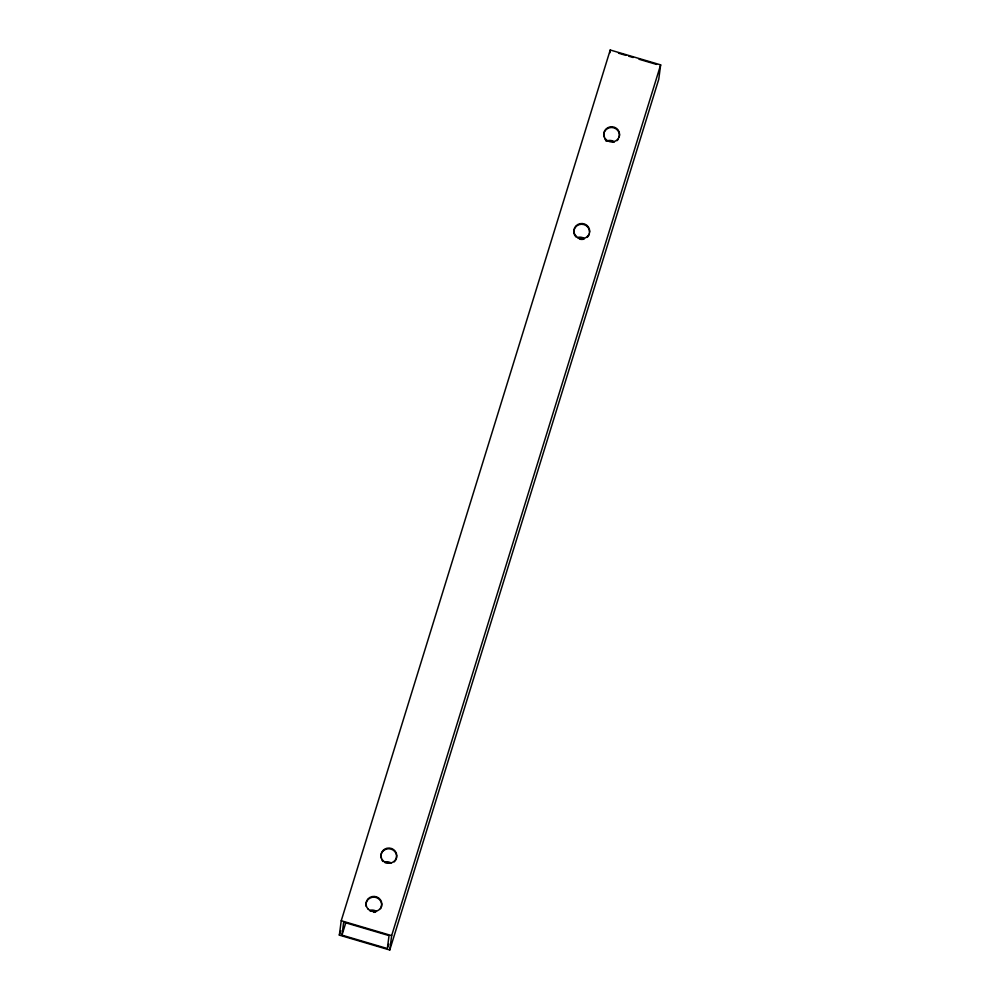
<?xml version="1.0" encoding="UTF-8"?>
<svg xmlns="http://www.w3.org/2000/svg" width="1000" height="1000" viewBox="0 0 1000 1000"><rect width="100%" height="100%" fill="white"/><g stroke="black" fill="none" stroke-linecap="round" stroke-linejoin="round"><path stroke-width="1.5" d="M339.35 935.125L341.238 920.738L610.237 50L660.65 64.875L658.763 79.262L389.762 950L339.35 935.125L340.725 930.65M341.962 935.15L343.663 922.2L389.038 935.6L387.337 948.538L341.962 935.15L345.65 923.213M389.762 950L391.65 935.625L660.65 64.875M609.862 52.875L610.237 50M387.788 947.05L388.713 944.062M618.525 53.188L625.837 55.35M628.763 56.212L633.162 57.512M639.012 59.237L656.575 64.425M341.238 920.738L391.65 935.625M610 141.15A7.887 7.588 7.5 0 1 613.913 142.3M578.062 238.088A7.887 7.588 7.5 0 1 584.025 239.05M370.188 910.975A7.887 7.588 7.5 0 1 374.263 911.112M385.087 862.725A7.887 7.588 7.5 0 1 389.175 862.862M606.125 141.3A7.887 7.588 7.5 0 1 614.012 141.588M578.162 237.362A7.887 7.588 7.5 0 1 584.125 238.337M370.275 910.25A7.887 7.588 7.5 0 1 376.238 911.225M385.188 862A7.887 7.588 7.5 0 1 391.15 862.975M618.312 139.113A7.887 7.588 7.5 0 1 617.025 140.638M605.875 140.238A7.887 7.588 7.5 0 1 604.663 138.625M603.925 136.775A7.887 7.588 7.5 0 1 611.8 127.487A7.887 7.588 7.5 0 1 619.15 137.312M589.263 234.05A7.887 7.588 7.5 0 1 587.125 237.387M583.538 239.225A7.887 7.588 7.5 0 1 579.462 239.075M575.975 236.988A7.887 7.588 7.5 0 1 578.875 224.713A7.887 7.588 7.5 0 1 589.587 232.1M366.15 906.413A7.887 7.588 7.5 0 1 375.062 897.225A7.887 7.588 7.5 0 1 380.55 908.75M375.662 912.113A7.887 7.588 7.5 0 1 373.612 912.3M381.112 858.088A7.887 7.588 7.5 0 1 390.95 849.062A7.887 7.588 7.5 0 1 394.237 861.862M383.088 861.55A7.887 7.588 7.5 0 1 381.863 859.938M605.962 139.525A7.887 7.588 7.5 0 0 619.25 136.588A7.887 7.588 7.5 0 0 609.85 126.95A7.887 7.588 7.5 0 0 605.962 139.525M576.075 236.275A7.887 7.588 7.5 0 0 589.362 233.337A7.887 7.588 7.5 0 0 579.963 223.7A7.887 7.588 7.5 0 0 576.075 236.275M368.2 909.163A7.887 7.588 7.5 0 0 381.475 906.225A7.887 7.588 7.5 0 0 372.075 896.6A7.887 7.588 7.5 0 0 368.2 909.163M383.175 860.825A7.887 7.588 7.5 0 0 396.438 857.8A7.887 7.588 7.5 0 0 386.962 848.238A7.887 7.588 7.5 0 0 383.175 860.825"/></g></svg>
